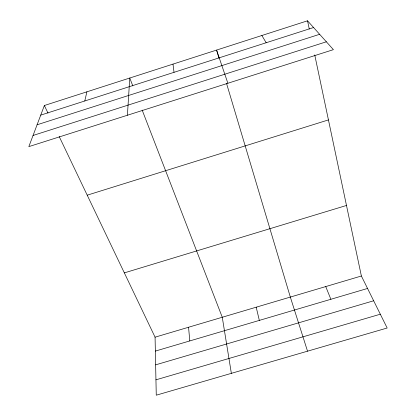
<?xml version="1.0" encoding="UTF-8"?>
<svg xmlns="http://www.w3.org/2000/svg" width="416" height="416" viewBox="0 0 416 416"><rect width="100%" height="100%" fill="white"/><g stroke="black" fill="none" stroke-linecap="round" stroke-linejoin="round"><path stroke-width="0.62" d="M127.41 115.242L129.766 78.021L132.808 85.888M84.786 100.979L86.892 91.822M44.366 105.513L28.834 146.63L333.408 49.65L307.533 20.8L44.366 105.513L48.001 113.121M40.732 115.123L313.565 27.524M37.086 124.784L319.634 34.294M33.051 135.465L326.362 41.792M87.214 195.177L328.442 119.912M124.348 272.88L346.492 205.457M155.069 337.178L361.374 276.006L387.166 328.011L156.26 395.2L155.069 337.178L59.192 136.536M155.355 351.094L367.546 288.454M155.641 364.853L373.662 300.778M155.948 379.829L380.323 314.21M261.862 35.5L266.178 42.739M325.733 286.572L330.876 299.281M142.173 110.105L222.269 317.252L231.358 373.35M227.874 83.252L216.575 50.076L218.977 58.115M307.533 351.182L290.332 297.071L226.543 83.46M256.194 307.19L259.334 320.398M307.533 20.8L309.265 29.016M314.73 54.922L361.374 276.006M172.994 64.106L174.023 72.327M188.562 327.246L189.79 340.928"/></g></svg>
